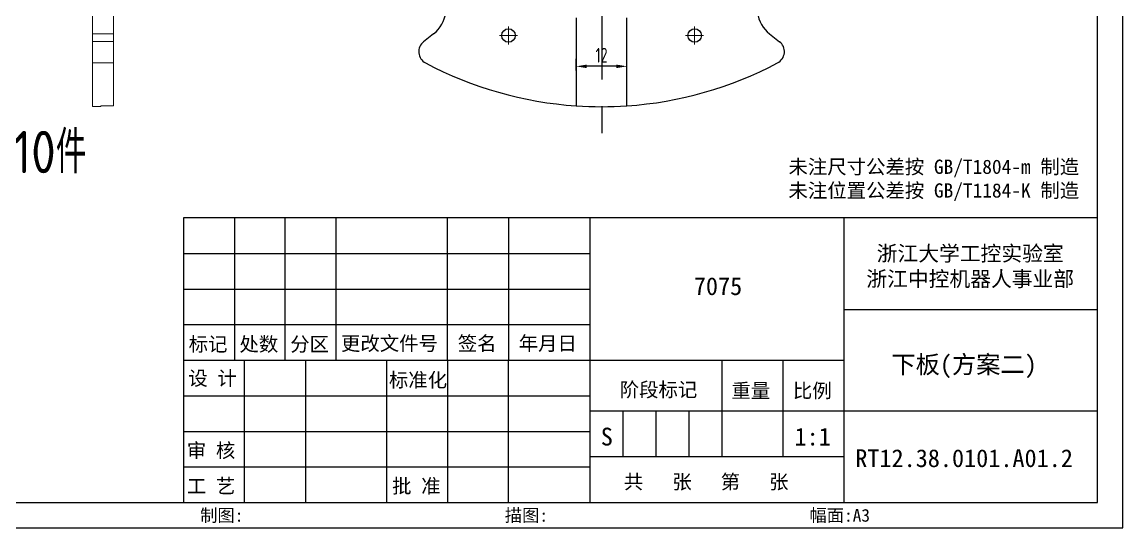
# Model space of a CAD drawing. Header units: millimetres. Extents: x 2655 to 4125, y 1630 to 1991.
# Drawn here: x 2898.6 to 3158.7, y 1634.5 to 1753.9 of the extents above; entities that cross this region are included whole.
import ezdxf

# ---------------------------------------------------------------- set-up
doc = ezdxf.new("R2010")
doc.units = ezdxf.units.MM
doc.linetypes.add('CENTER', pattern=[50.8, 31.75, -6.35, 6.35, -6.35])
for name, color, linetype in [('3中心线层', 1, 'CENTER'), ('41', 3, 'Continuous'), ('7标注层', 4, 'Continuous'), ('NUM', 6, 'Continuous'), ('图框_外框线', 7, 'Continuous'), ('图框_标题栏文字', 73, 'Continuous')]:
    doc.layers.add(name, color=color, linetype=linetype)
doc.styles.add('PC_TEXTSTYLE', font='gbenor.shx', dxfattribs={"width": 0.8, "bigfont": 'gbcbig.shx'})
doc.styles.get("Standard").update_dxf_attribs({"font": 'arial.ttf'})
doc.styles.add('仿宋体', font='')
doc.styles.add('工程字', font='gbenor.shx', dxfattribs={"bigfont": 'gbcbig.shx'})
doc.styles.get('仿宋体').set_extended_font_data('FangSong_GB2312')
doc.dimstyles.new('GB-35', dxfattribs={"dimtxt": 3.5, "dimasz": 2.5, "dimexe": 1.75, "dimexo": 0, "dimgap": 0.875, "dimtad": 1, "dimdsep": 46, "dimtxsty": 'PC_TEXTSTYLE', "dimcen": -3.5, "dimadec": 0, "dimazin": 0, "dimtfac": 0.7, "dimtmove": 0, "dimatfit": 3, "dimfxl": 1, "dimtzin": 0, "dimarcsym": 0})

# ---------------------------------------------------------------- blocks, each defined once
blk = doc.blocks.new('SW_CENTERMARKSYMBOL_30')
at = {"color": 0, "linetype": 'Continuous', "lineweight": 0}
for p, q in [((-1.25, 0), (-2.125, 0)), ((0, 0), (-1.25, 0)), ((0, 1.25), (0, 2.125)), ((0, 0), (0, 1.25)), ((0, 0), (0, -1.25)), ((0, 0), (1.25, 0)), ((1.25, 0), (2.125, 0)), ((0, -1.25), (0, -2.125))]:
    blk.add_line(p, q, dxfattribs=at)
blk = doc.blocks.new('SW_CENTERMARKSYMBOL_32')
at = {"color": 0, "linetype": 'Continuous', "lineweight": 0}
for p, q in [((-1.25, 0), (-2.125, 0)), ((0, 0), (-1.25, 0)), ((0, 1.25), (0, 2.125)), ((0, 0), (0, 1.25)), ((0, 0), (0, -1.25)), ((0, 0), (1.25, 0)), ((1.25, 0), (2.125, 0)), ((0, -1.25), (0, -2.125))]:
    blk.add_line(p, q, dxfattribs=at)
blk = doc.blocks.new('*D155')
at = {"layer": '7标注层', "color": 0, "lineweight": -2, "transparency": 16777216}
for p, q in [((3029.52, 1742.4), (3029.52, 1745.16)), ((3039.02, 1743.41), (3032.02, 1743.41)), ((3041.52, 1742.4), (3041.52, 1745.16))]:
    blk.add_line(p, q, dxfattribs=at)
at = {"layer": '7标注层', "color": 0, "transparency": 16777216}
for points in [[(3032.02, 1743.82), (3032.02, 1742.99), (3029.52, 1743.41)], [(3039.02, 1743.82), (3039.02, 1742.99), (3041.52, 1743.41)]]:
    blk.add_solid(points, dxfattribs=at)
at = {"layer": 'Defpoints', "color": 0, "transparency": 16777216}
for p in [(3029.52, 1743.41), (3029.52, 1742.4), (3041.52, 1742.4)]:
    blk.add_point(p, dxfattribs=at)
at = {"layer": '7标注层', "color": 0, "lineweight": 25, "transparency": 16777216, "insert": (3035.52, 1746.03), "char_height": 3.5, "attachment_point": 5, "style": 'PC_TEXTSTYLE'}
blk.add_mtext('12', dxfattribs=at)

msp = doc.modelspace()

# ---------------------------------------------------------------- linework, layer by layer
at = {"color": 7, "linetype": 'Continuous', "lineweight": 15}
for p, q in [((2915.211, 1751.087), (2915.211, 1761.614)), ((2920.211, 1761.614), (2920.211, 1751.087)), ((2920.211, 1751.087), (2915.211, 1751.087)), ((2915.211, 1749.247), (2915.211, 1751.087)), ((2920.211, 1751.087), (2920.211, 1749.247)), ((2915.211, 1749.247), (2920.211, 1749.247)), ((2915.211, 1744.231), (2915.211, 1749.247)), ((2920.211, 1749.247), (2920.211, 1744.231)), ((2920.211, 1744.231), (2915.211, 1744.231)), ((2915.211, 1744.231), (2915.211, 1733.905)), ((2920.211, 1744.231), (2920.211, 1734.108)), ((2915.211, 1733.905), (2917.211, 1733.905)), ((2917.211, 1734.108), (2920.211, 1734.108)), ((2917.211, 1734.108), (2917.211, 1733.905))]:
    msp.add_line(p, q, dxfattribs=at)
at = {"color": 7, "linetype": 'Continuous', "lineweight": 25}
for p, q in [((3029.521, 1754.883), (3029.521, 1734.086)), ((3041.521, 1734.086), (3041.521, 1754.883)), ((2995.821, 1751.065), (2993.466, 1749.225)), ((3075.221, 1751.065), (3077.575, 1749.225))]:
    msp.add_line(p, q, dxfattribs=at)
for centre in [(3013.521, 1750.683), (3057.521, 1750.683)]:
    msp.add_circle(centre, 1.6, dxfattribs=at)
for centre, radius, start, end in [((2991.203, 1756.975), 7.5, 308, 38), ((3079.838, 1756.975), 7.5, 142, 232), ((2995.313, 1746.861), 3, 128, 242.126), ((3075.728, 1746.861), 3, 297.874, 52), ((3035.521, 1822.883), 89, 242.126, 266.13443), ((3035.521, 1822.883), 89, 273.86557, 297.874), ((3035.521, 1822.883), 89, 266.13443, 273.86557)]:
    msp.add_arc(centre, radius, start, end, dxfattribs=at)
at = {"layer": '3中心线层', "color": 1}
msp.add_line((3035.521, 1822.883), (3035.572, 1724.694), dxfattribs=at)
at = {"layer": '图框_外框线', "lineweight": 25}
for p, q in [((2948.743, 1707.651), (2948.743, 1674.051)), ((2960.743, 1674.051), (2960.743, 1707.651)), ((2972.743, 1707.651), (2972.743, 1674.051)), ((2999.143, 1674.051), (2999.143, 1707.651)), ((3013.543, 1707.651), (3013.543, 1674.051)), ((3032.743, 1707.651), (3032.743, 1640.451)), ((3092.743, 1707.651), (3092.743, 1640.451)), ((3092.743, 1686.051), (3152.743, 1686.051)), ((2936.743, 1682.451), (3032.743, 1682.451)), ((2936.743, 1674.051), (3092.743, 1674.051)), ((2951.143, 1640.451), (2951.143, 1674.051)), ((2965.543, 1674.051), (2965.543, 1640.451)), ((2984.743, 1640.451), (2984.743, 1674.051)), ((2999.143, 1674.051), (2999.143, 1640.451)), ((3013.543, 1640.451), (3013.543, 1674.051)), ((3063.943, 1674.051), (3063.943, 1651.251)), ((3078.343, 1674.051), (3078.343, 1651.251)), ((3152.743, 1662.051), (3032.743, 1662.051)), ((3092.743, 1651.251), (3032.743, 1651.251))]:
    msp.add_line(p, q, dxfattribs=at)
at = {"layer": '图框_外框线', "color": 20, "lineweight": 25}
for p, q in [((2936.743, 1699.251), (3032.743, 1699.251)), ((2936.743, 1690.851), (3032.743, 1690.851)), ((2936.743, 1665.651), (3032.743, 1665.651)), ((3040.543, 1662.051), (3040.543, 1651.251)), ((3048.343, 1662.051), (3048.343, 1651.251)), ((3056.143, 1662.051), (3056.143, 1651.251)), ((2936.743, 1657.251), (3032.743, 1657.251)), ((2936.743, 1648.851), (3032.743, 1648.851))]:
    msp.add_line(p, q, dxfattribs=at)
at = {"layer": '图框_外框线', "lineweight": 25}
for points in [[(2654.743, 1634.451), (3158.743, 1634.451), (3158.743, 1990.851), (2654.743, 1990.851)], [(2684.743, 1640.451), (3152.743, 1640.451), (3152.743, 1984.851), (2684.743, 1984.851)]]:
    msp.add_lwpolyline(points, close=True, dxfattribs=at)
msp.add_lwpolyline([(3152.743, 1707.651), (2936.743, 1707.651), (2936.743, 1640.451), (3152.743, 1640.451), (3152.743, 1707.651)], dxfattribs=at)

# ---------------------------------------------------------------- block references
at = {"color": 1, "linetype": 'Continuous', "lineweight": 25}
for name, p in [('SW_CENTERMARKSYMBOL_32', (3013.521, 1750.683)), ('SW_CENTERMARKSYMBOL_30', (3057.521, 1750.683))]:
    msp.add_blockref(name, p, dxfattribs=at)

# ---------------------------------------------------------------- texts
at = {"layer": '41', "color": 73, "lineweight": 25, "width": 57.86919, "attachment_point": 5, "style": '仿宋体'}
for s, insert, char_height in [('浙江大学工控实验室\\P浙江中控机器人事业部', (3122.642, 1696.043), 3.6), ('7075', (3063.045, 1691.483), 4.2), ('{\\fSimSun|b0|i0|c134|p2;下板(方案二)}', (3121.194, 1672.487), 4.2), ('RT12.38.0101.A01.2', (3121.194, 1650.887), 4.2)]:
    msp.add_mtext(s, dxfattribs=dict(at, insert=insert, char_height=char_height))
at = {"layer": '41', "color": 73, "lineweight": 25, "char_height": 3, "width": 19.02088, "attachment_point": 4}
for s, insert in [('{\\fFangSong_GB2312|b0|i0|c134|p49;制图:}', (2940.65, 1637.269)), ('{\\fFangSong_GB2312|b0|i0|c134|p49;描图:}', (3012.65, 1637.269)), ('{\\fFangSong_GB2312|b0|i0|c134|p49;幅面:A3}', (3084.65, 1637.269))]:
    msp.add_mtext(s, dxfattribs=dict(at, insert=insert))
at = {"layer": 'NUM', "lineweight": 25, "ltscale": 11, "insert": (2874.851, 1728.183), "char_height": 10, "width": 68.78586, "attachment_point": 1, "style": '工程字'}
msp.add_mtext('数量：10件', dxfattribs=at)
at = {"layer": '图框_标题栏文字', "lineweight": 25, "style": '仿宋体'}
for s, height, p in [('标记', 3.36, (2937.943, 1676.157)), ('处数', 3.36, (2949.943, 1676.157)), ('分区', 3.36, (2961.943, 1676.157)), ('更改文件号', 3.36, (2973.943, 1676.335)), ('签名', 3.36, (3001.543, 1676.338)), ('年月日', 3.36, (3015.943, 1676.338)), ('设 计', 3.36, (2937.864, 1668.108)), ('标准化', 3.36, (2985.27, 1667.69)), ('阶段标记', 3.36, (3039.812, 1665.412)), ('重量', 3.36, (3066.212, 1665.172)), ('比例', 3.36, (3080.743, 1665.172)), ('S', 4.2, (3035.338, 1653.906)), ('1:1', 4.2, (3081.123, 1653.906)), ('审 核', 3.36, (2937.516, 1651.068)), ('共   张   第   张', 3.36, (3040.802, 1643.667)), ('工 艺', 3.36, (2937.516, 1642.668)), ('批 准', 3.36, (2986.026, 1642.668))]:
    msp.add_text(s, height=height, dxfattribs=at).set_placement(p)
at = {"layer": '图框_标题栏文字', "lineweight": 25, "insert": (3079.699, 1721.391), "char_height": 3.36, "width": 83.37624, "attachment_point": 1, "style": '仿宋体'}
msp.add_mtext('未注尺寸公差按 GB/T1804-m 制造\\P未注位置公差按 GB/T1184-K 制造', dxfattribs=at)

# ---------------------------------------------------------------- dimensions: what is measured, and where the dimension line sits
at = {"layer": '7标注层', "color": 3, "lineweight": 25}
dim = msp.add_linear_dim(base=(3029.521, 1743.406), p1=(3041.521, 1742.402), p2=(3029.521, 1742.402), dimstyle='GB-35', dxfattribs=at)
dim.commit()
dim.dimension.update_dxf_attribs({"geometry": '*D155', "text_midpoint": (3035.521, 1743.406), "dimtype": 160})

doc.saveas('drawing.dxf')
